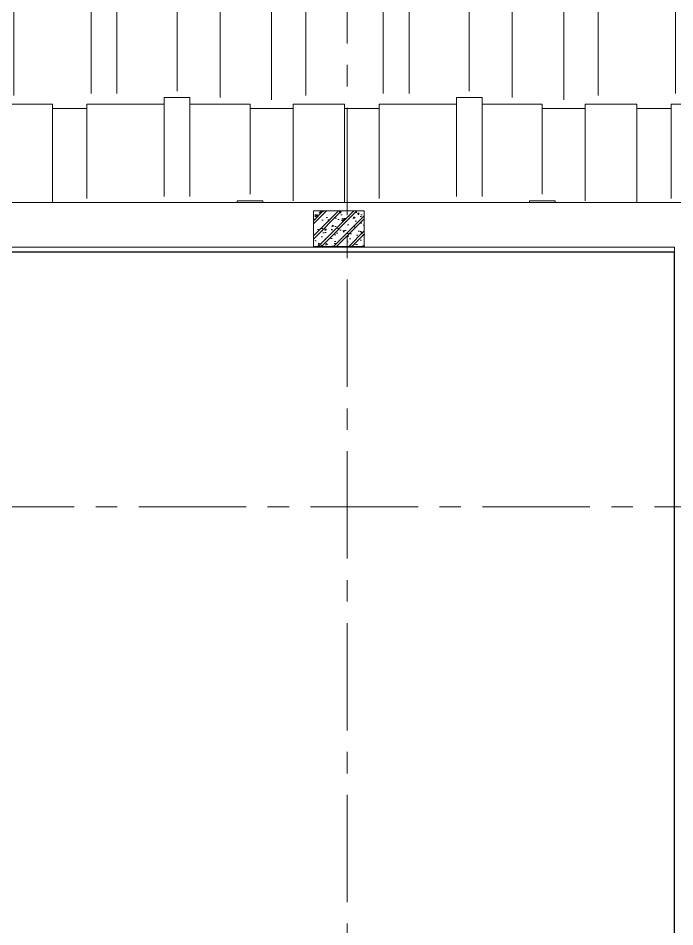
# Model space of a CAD drawing. Header units: millimetres. Extents: x -343543 to 400519, y -115663 to 104219.
# Drawn here: x -305608 to -301726, y -37785 to -32410 of the extents above; entities that cross this region are included whole.
import ezdxf
from ezdxf.xclip import XClip

# ---------------------------------------------------------------- set-up
doc = ezdxf.new("R2010")
doc.units = ezdxf.units.MM
doc.header["$XCLIPFRAME"] = 0
doc.linetypes.add('XREF MAT BANG TUONG XAY$0$CENTER', pattern=[50.800000000000004, 31.75, -6.35, 6.35, -6.35])
doc.layers.get('0').update_dxf_attribs({"color": 231, "lineweight": 0})
for name, color, linetype, lineweight in [('A-SYMBOLS', 10, 'Continuous', 13), ('XREF MAT BANG TUONG XAY$0$01.Xref _MB T2-Mai$0$$0$A-FNSH', 8, 'Continuous', 9), ('XREF MAT BANG TUONG XAY$0$01.Xref _MB T2-Mai$0$$0$A-PATT', 8, 'Continuous', 9), ('XREF MAT BANG TUONG XAY$0$A-FINE', 8, 'Continuous', 25), ('XREF MAT BANG TUONG XAY$0$A-GRID', 8, 'XREF MAT BANG TUONG XAY$0$CENTER', 15), ('XREF MAT BANG TUONG XAY$0$xref_IKIGAI_Cot$0$A-FNSH', 8, 'Continuous', 9), ('XREF MAT BANG TUONG XAY$0$xref_IKIGAI_Cot$0$A-PATT', 8, 'Continuous', 5)]:
    doc.layers.add(name, color=color, linetype=linetype, lineweight=lineweight)

# ---------------------------------------------------------------- blocks, each defined once
blk = doc.blocks.new('XREF MAT BANG TUONG XAY$0$xref_IKIGAI_Cot')
at = {"layer": 'XREF MAT BANG TUONG XAY$0$xref_IKIGAI_Cot$0$A-PATT'}
h = blk.add_hatch(dxfattribs=at)
h.set_pattern_fill('BT-01', color=8, scale=15, angle=-179.9998580989131, pattern_type=2)
h.set_pattern_definition([(230.0001419010869, (34921.63136430603, -33539.99982665364), (-107.5890507019613, 9.412553787944837), [11.25, -123.75]), (175.0001419010869, (34921.63136430603, -33539.99982665364), (20.81297947838801, -112.8287685090658), [9, -99]), (280.4515419010869, (34912.66561036337, -33539.21544785859), (-86.77615113268314, -103.4161462228494), [9.5610285, -105.1713168]), (226.1843419010869, (34921.63143860526, -33569.99982665355), (-160.0862187830367, 24.82745567330735), [16.875, -185.625]), (276.6357419010869, (34908.29092173115, -33567.93086364322), (-140.1990439508108, -146.1180278582398), [14.3415432, -157.75695]), (171.1843419010868, (34921.63143860526, -33569.99982665355), (-140.1989298882782, -146.1181373616897), [13.5, -148.5]), (201.0001419010869, (34906.6314200305, -33562.49986380319), (-89.53620738887321, 60.39261185092788), [11.25, -123.75]), (146.0001419010869, (34906.6314200305, -33562.49986380319), (-36.49703039765603, -108.7725971474099), [9, -99]), (251.4515419010869, (34899.17007261623, -33557.46714138226), (-126.0332744679905, -48.37988664583861), [9.5610285, -105.1713168]), (217.5001419010869, (34921.63136430603, -33539.99982665364), (-1.823854628794049, -49.93408259188334), [0, -97.8, 0, -100.5, 0, -99.375]), (187.5001419010869, (34921.63136430603, -33539.99982665364), (-39.46028409375825, -59.16185451149996), [0, -57.29999999999999, 0, -95.54999999999998, 0, -37.87499999999999]), (147.5001419010869, (34955.08136430592, -33539.99974381), (-80.0733738046644, 3.383032447152493), [0, -37.5, 0, -117, 0, -155.25]), (137.5001419010869, (34970.08136430588, -33539.99970666038), (-87.47788821247144, -15.01596400123384), [0, -48.75, 0, -77.69999999999999, 0, -110.25]), (225.0001419010869, (34921.63136430603, -33539.99982665364), (45.0781689426771, -45.07794565833121), []), (225.0001419010869, (34921.63140981431, -33558.37482665358), (45.0781689426771, -45.07794565833121), [])])
h.paths.add_polyline_path([(35001.63138907219, -33549.99962852232), (34701.63138907311, -33550.00037151467), (34701.63190916776, -33760.00037151403), (35001.63190916684, -33759.99962852167)])
at = {"layer": 'XREF MAT BANG TUONG XAY$0$A-GRID', "color": 8, "ltscale": 20}
for points in [[(34900, -53895.00000749793), (34900, -27075.56451587411)], [(-2907.525181142613, -35300), (42750.0013740146, -35300)]]:
    blk.add_lwpolyline(points, dxfattribs=at)
at = {"layer": 'XREF MAT BANG TUONG XAY$0$xref_IKIGAI_Cot$0$A-FNSH', "color": 8}
blk.add_lwpolyline([(35001.63138907219, -33549.99962852232), (34701.63138907311, -33550.00037151467), (34701.63190916776, -33760.00037151403), (35001.63190916684, -33759.99962852167)], close=True, dxfattribs=at)
blk = doc.blocks.new('01.Xref _MB T1')
at = {"layer": 'XREF MAT BANG TUONG XAY$0$01.Xref _MB T2-Mai$0$$0$A-PATT'}
h = blk.add_hatch(dxfattribs=at)
h.set_pattern_fill('AR-RSHKE', color=8, scale=2, angle=180)
h.set_pattern_definition([(180, (-73097.25671906117, 1.07509913505055e-05), (-1295.4, -609.5999999999999), [304.8, -254, 355.6, -152.4, 457.2, -203.2]), (180, (-73402.05671906118, -25.3999892490101), (-1295.4, -609.5999999999999), [254, -965.2, 203.2, -304.8]), (180, (-74011.65671906117, 38.1000107509899), (-1295.4, -609.5999999999999), [152.4, -1574.8]), (270, (-73097.25671906117, 1.07509913505055e-05), (431.7999999999999, -609.6), [584.2, -1854.2]), (270, (-73402.05671906118, 1.07509913505055e-05), (431.7999999999999, -609.6), [571.5, -1866.9]), (270, (-73656.05671906118, 1.07509913505055e-05), (431.7999999999999, -609.6), [533.4, -1905]), (270, (-74011.65671906117, 38.1000107509899), (431.7999999999999, -609.6), [584.2, -1854.2]), (270, (-74164.05671906118, 38.1000107509899), (431.7999999999999, -609.6), [584.2, -1854.2]), (270, (-74621.25671906117, 1.07509913505055e-05), (431.7999999999999, -609.6), [558.8, -1879.6])])
h.paths.add_polyline_path([(31400.01063088248, -29449.99497466368), (40994.44720727025, -29450.00065547178), (36949.99948083839, -33500.0000000185), (31604.99923368578, -33500.00000235744), (31604.99990735744, -30599.99900934345), (31400.00982294478, -30582.99993043554)])
at = {"layer": 'XREF MAT BANG TUONG XAY$0$01.Xref _MB T2-Mai$0$$0$A-FNSH', "color": 8}
blk.add_lwpolyline([(31400.01063088248, -29449.99497466368), (40994.44720727025, -29450.00065547178), (36949.99948083839, -33500.0000000185), (31604.99923368578, -33500.00000235744), (31604.99990735744, -30599.99900934345), (31400.00982294478, -30582.99993043554)], close=True, dxfattribs=at)
for points in [[(31604.98414634779, -44099.99765926621), (37100.00312522466, -44099.99752791682), (37100.01097698038, -33499.99620228875), (31490.01170890409, -33499.99620415812)], [(31604.98414629196, -43834.99765926621), (36835.00312522466, -43834.99752797266), (36835.01097698038, -33764.9962023691), (31490.01170898444, -33764.99620415812)]]:
    blk.add_lwpolyline(points, dxfattribs=at)
at = {"layer": 'XREF MAT BANG TUONG XAY$0$A-FINE', "color": 8}
blk.add_lwpolyline([(36835.01095464861, -33793.63705128468), (31604.99213964556, -33793.63705128468), (31604.98422825678, -43834.99759361943), (36835.00304325984, -43834.99759361943)], close=True, dxfattribs=at)
at = {"color": 8}
ref = blk.add_blockref('XREF MAT BANG TUONG XAY$0$xref_IKIGAI_Cot', (-0.009273172880057245, -1.07509913505055e-05), dxfattribs=at)
XClip(ref).set_block_clipping_path([(-5181.149416777484, -58156.12518449636), (44638.32758750307, -24933.26505126614)])

msp = doc.modelspace()

# ---------------------------------------------------------------- block references
at = {"layer": 'A-SYMBOLS'}
msp.add_blockref('01.Xref _MB T1', (-338563.4783449996, 2.91038304567337e-11), dxfattribs=at)

doc.saveas('drawing.dxf')
